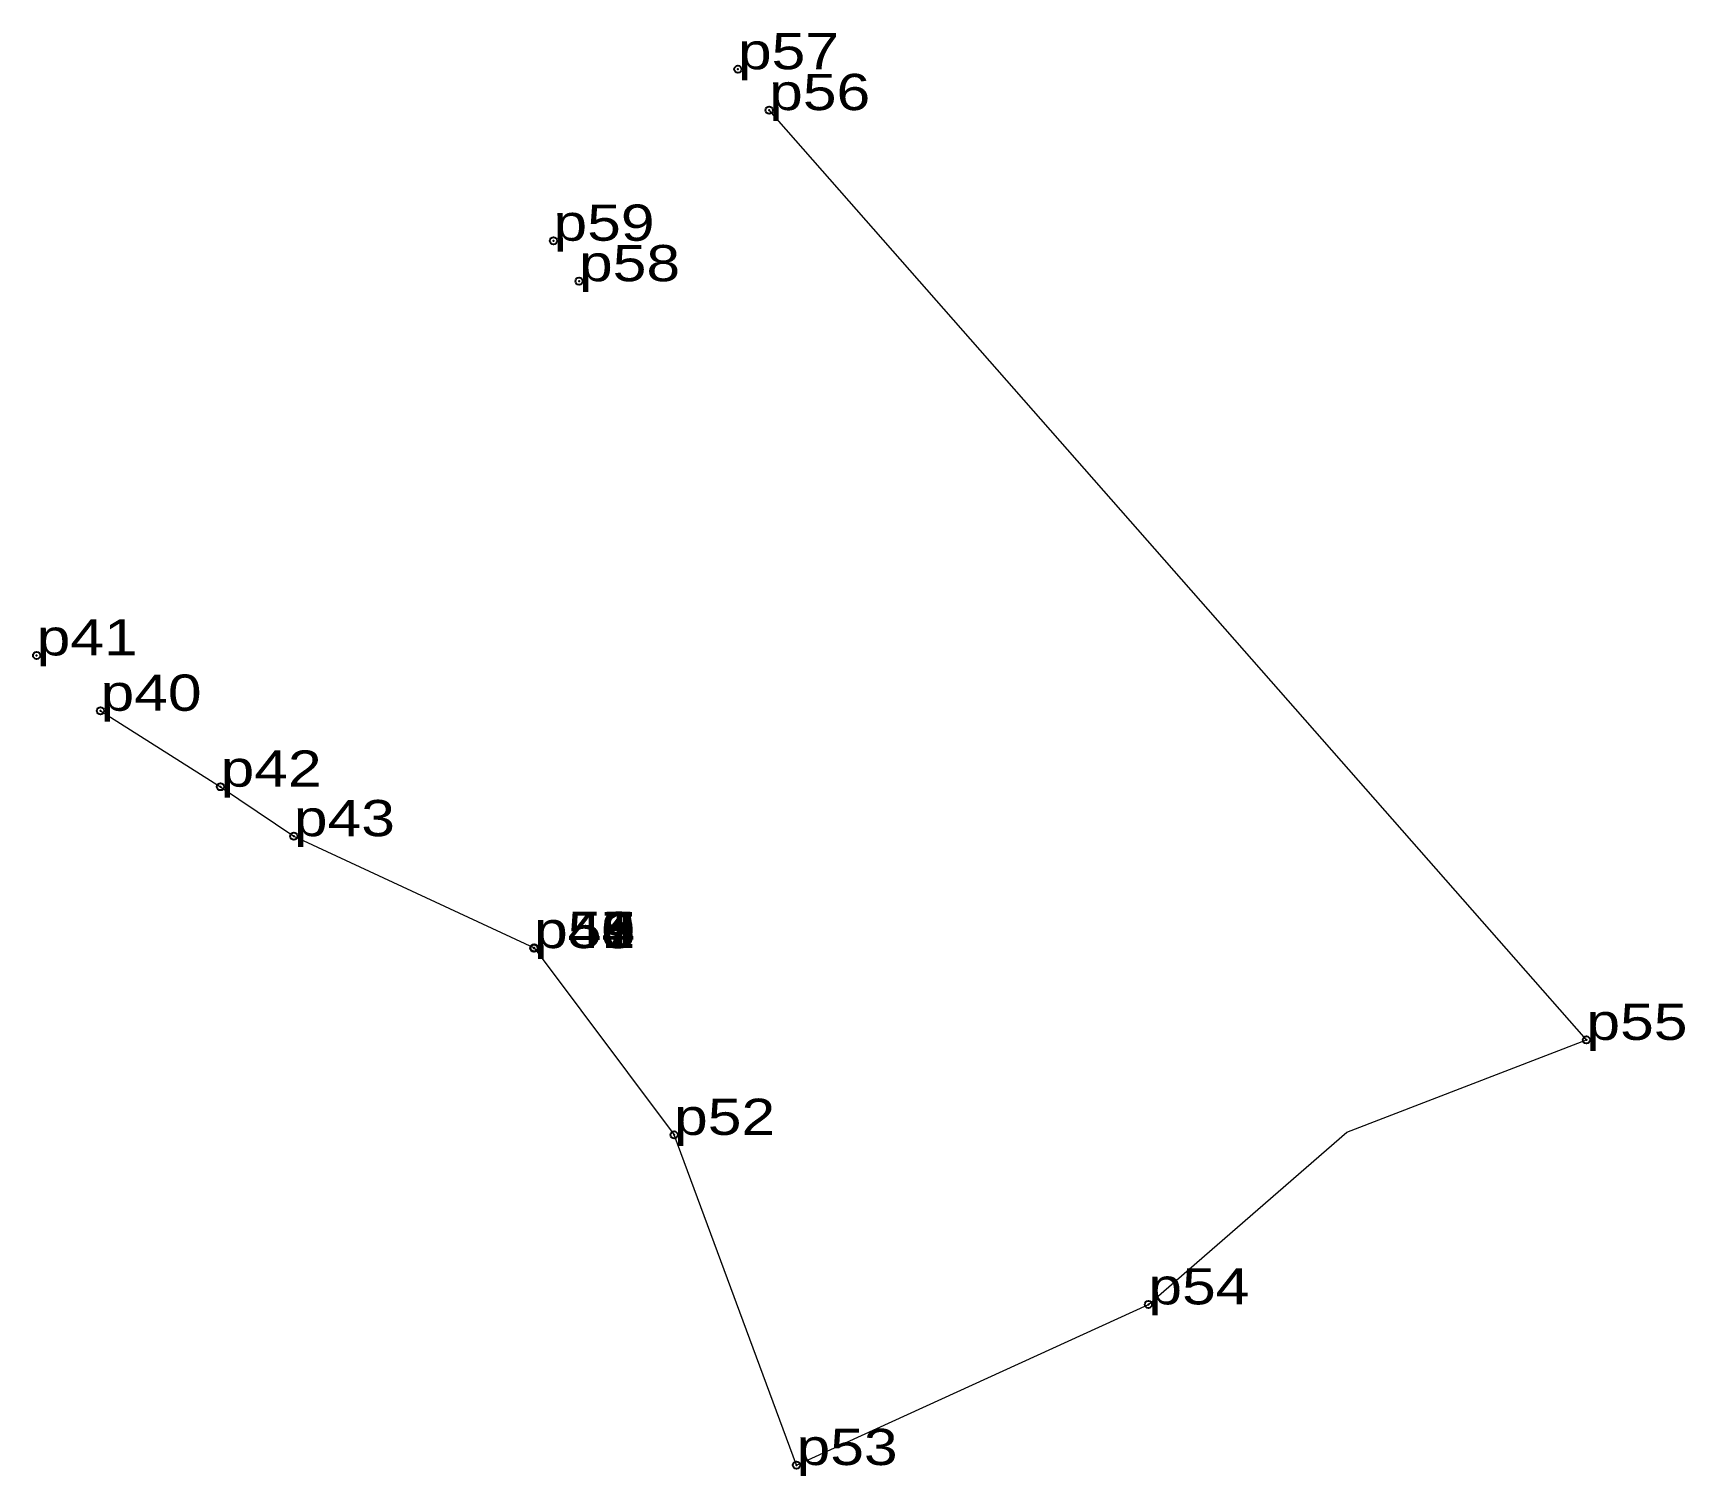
# Model space of a CAD drawing. Header units: metres. Extents: x 551029 to 552141, y 1838298 to 1841467.
# Drawn here: x 551471.4 to 551553.5, y 1841395.3 to 1841467 of the extents above.
import ezdxf

# ---------------------------------------------------------------- set-up
doc = ezdxf.new("R2010")
doc.units = ezdxf.units.M
doc.header["$LTSCALE"] = 0.72
doc.header["$PDMODE"] = 32
doc.header["$PDSIZE"] = 0.36
doc.layers.add('10', color=7, linetype='Continuous', lineweight=13)
doc.layers.add('12', color=7, linetype='Continuous')
doc.layers.add('7', color=7, linetype='Continuous')

msp = doc.modelspace()

# ---------------------------------------------------------------- linework, layer by layer
at = {"layer": '10'}
msp.add_line((551509.34, 1841395.89), (551503.26, 1841412.29), dxfattribs=at)
for points in [[(551509.34, 1841395.89), (551526.81, 1841403.87), (551536.66, 1841412.42), (551548.56, 1841417.01), (551507.98, 1841463.2)], [(551474.78, 1841433.36), (551480.74, 1841429.59), (551484.38, 1841427.13), (551496.31, 1841421.58), (551503.26, 1841412.29)]]:
    msp.add_lwpolyline(points, dxfattribs=at)
at = {"layer": '7'}
for p in [(551506.43, 1841465.23), (551507.98, 1841463.2), (551497.27, 1841456.71), (551498.54, 1841454.7), (551471.61, 1841436.11), (551474.78, 1841433.36), (551480.74, 1841429.59), (551484.38, 1841427.13), (551496.3, 1841421.57), (551496.31, 1841421.58), (551496.31, 1841421.57), (551548.56, 1841417.01), (551503.26, 1841412.29), (551526.81, 1841403.87), (551509.34, 1841395.89)]:
    msp.add_point(p, dxfattribs=at)

# ---------------------------------------------------------------- texts
at = {"layer": '12', "width": 1.25}
for s, p in [('p57', (551506.43, 1841465.23)), ('p56', (551507.98, 1841463.2)), ('p59', (551497.27, 1841456.71)), ('p58', (551498.54, 1841454.7)), ('p41', (551471.61, 1841436.11)), ('p40', (551474.78, 1841433.36)), ('p42', (551480.74, 1841429.59)), ('p43', (551484.38, 1841427.13)), ('p49', (551496.3, 1841421.57)), ('p50', (551496.3, 1841421.57)), ('p46', (551496.31, 1841421.57)), ('p48', (551496.31, 1841421.57)), ('p44', (551496.31, 1841421.58)), ('p45', (551496.31, 1841421.58)), ('p51', (551496.31, 1841421.58)), ('p47', (551496.31, 1841421.57)), ('p55', (551548.56, 1841417.01)), ('p52', (551503.26, 1841412.29)), ('p54', (551526.81, 1841403.87)), ('p53', (551509.34, 1841395.89))]:
    msp.add_text(s, height=1.8, dxfattribs=at).set_placement(p)

doc.saveas('drawing.dxf')
